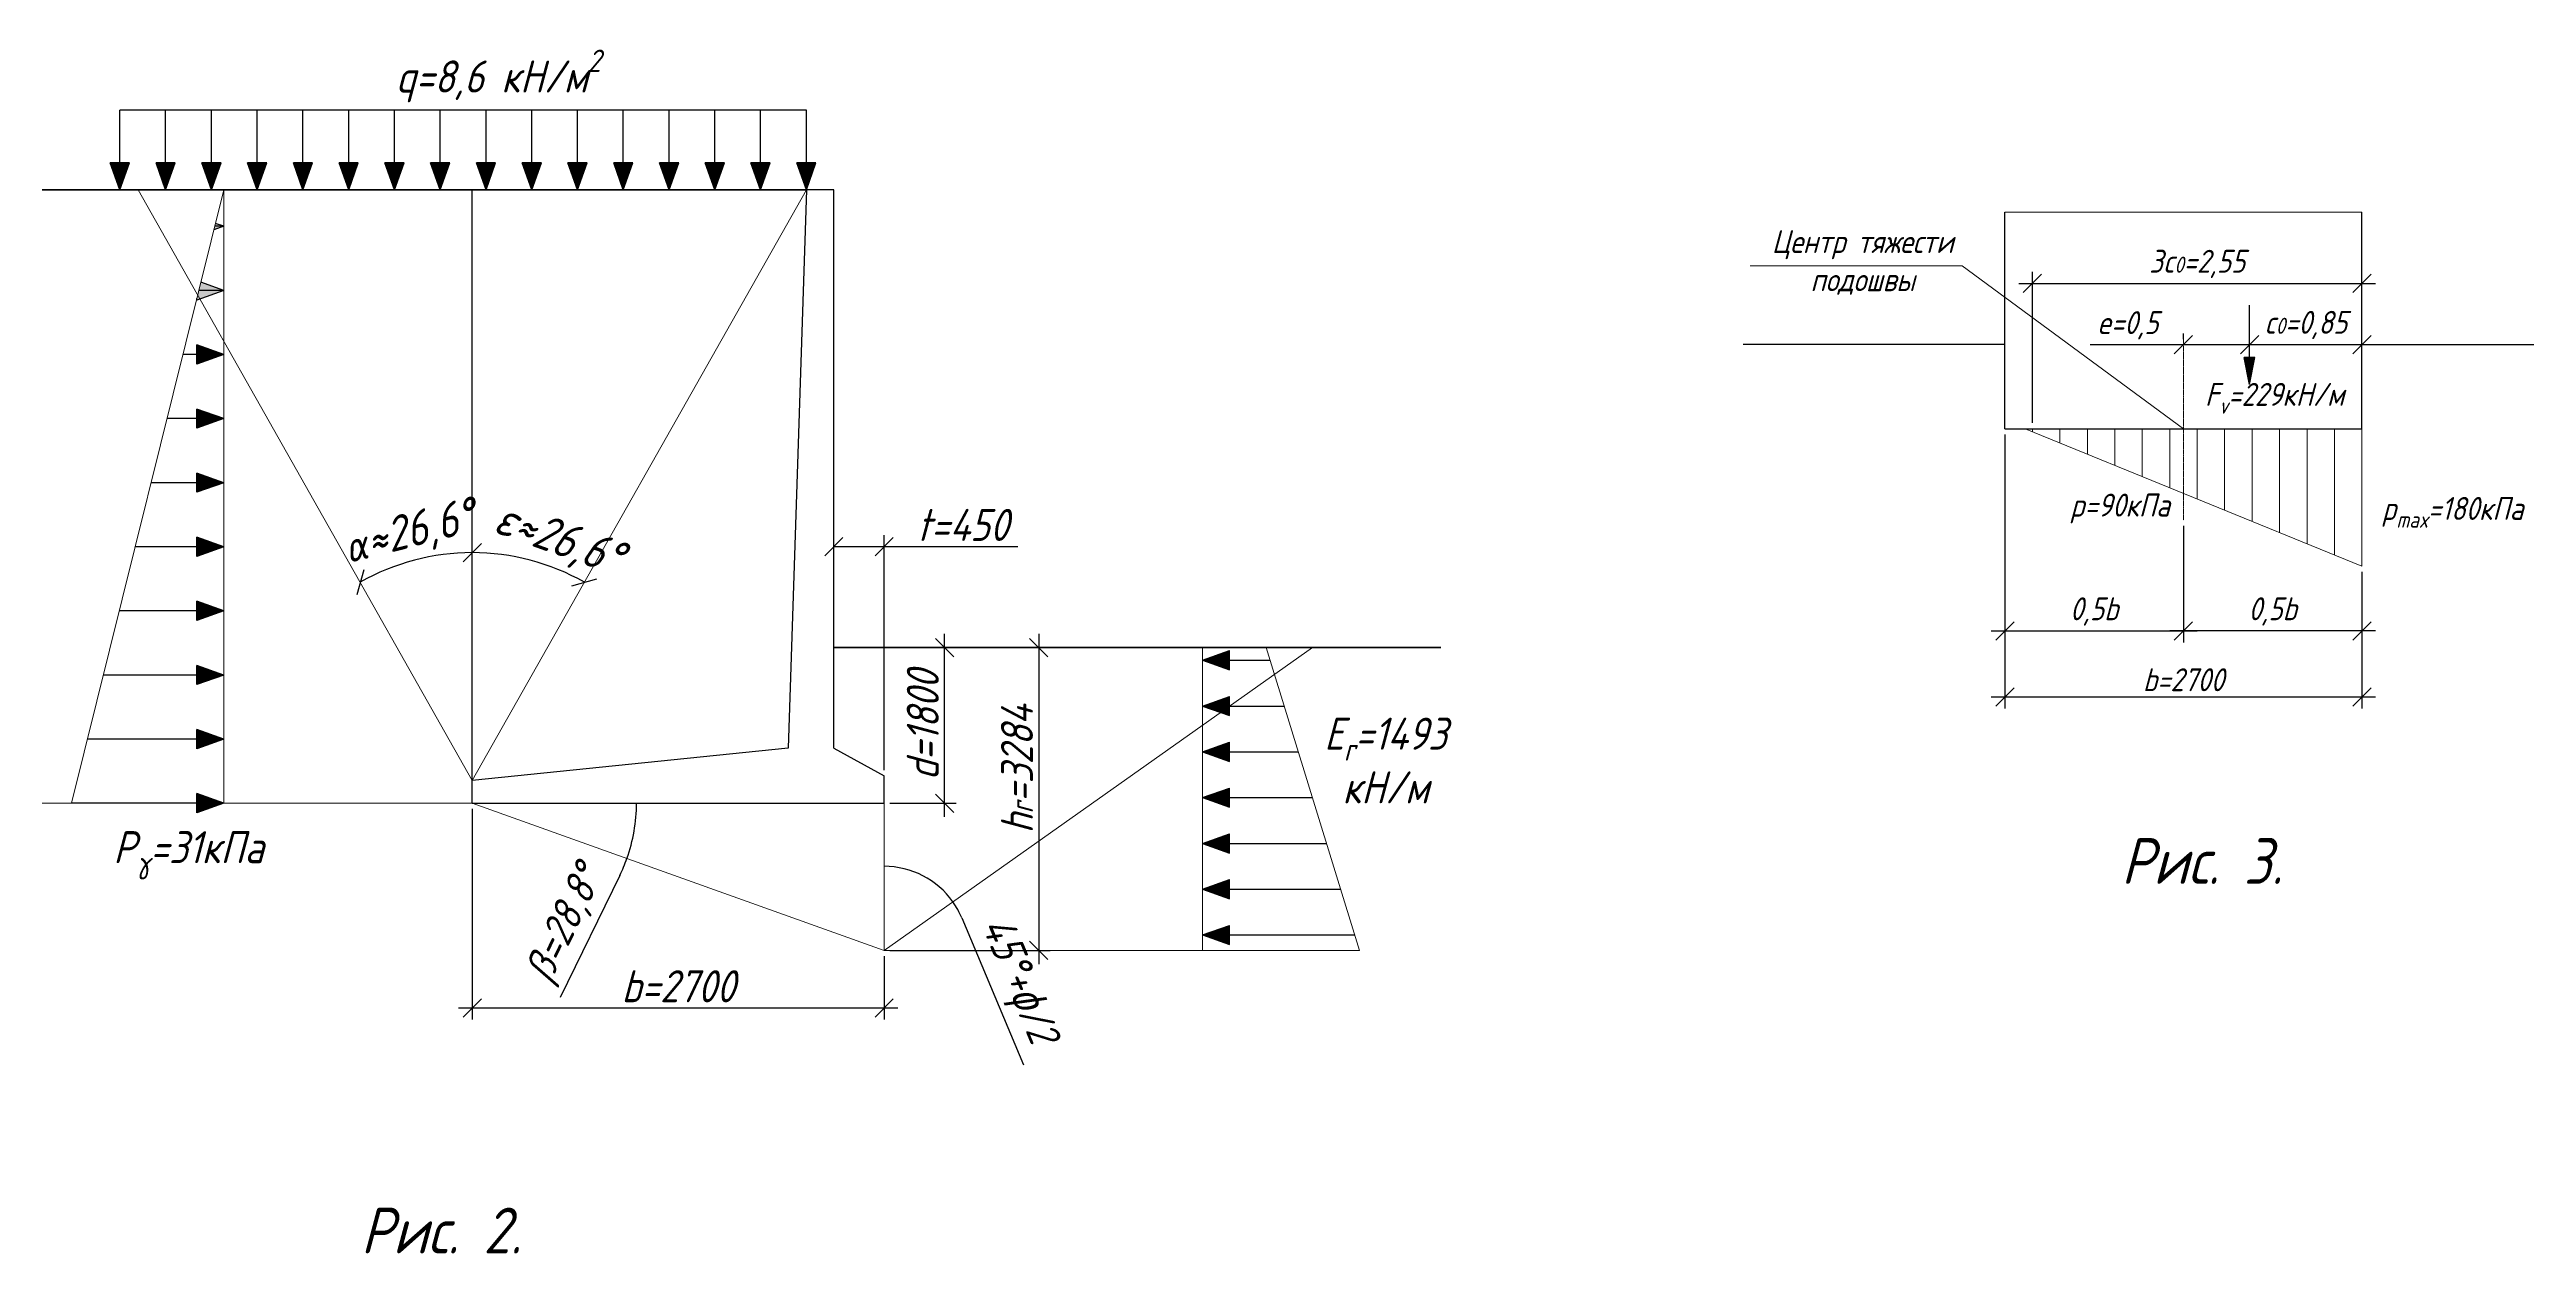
# Model space of a CAD drawing. Header units: millimetres. Extents: x -1004 to 900128, y -352756 to 107728.
# Drawn here: x 193495 to 220557, y -24678 to -11532 of the extents above; entities that cross this region are included whole.
import ezdxf

# ---------------------------------------------------------------- set-up
doc = ezdxf.new("R2010")
doc.units = ezdxf.units.MM
doc.linetypes.add('ACAD_ISO02W100', pattern=[15, 12, -3])
doc.linetypes.add('ACAD_ISO04W100', pattern=[30, 24, -3, 0, -3])
for name, color, linetype, lineweight in [('axles', 152, 'ACAD_ISO04W100', 20), ('basic', 95, 'Continuous', 30), ('hatch', 117, 'ACAD_ISO02W100', 25), ('size', 45, 'Continuous', 20), ('text', 13, 'Continuous', 20), ('thick', 42, 'Continuous', 35), ('thin', 153, 'Continuous', 18)]:
    doc.layers.add(name, color=color, linetype=linetype, lineweight=lineweight)
doc.styles.add('Structures', font='isocpeur.ttf', dxfattribs={"width": 0.85, "oblique": 15})
doc.styles.add('structures 5', font='isocpeur.ttf', dxfattribs={"width": 0.85, "oblique": 15, "height": 5})
doc.dimstyles.new('structures 3.5', dxfattribs={"dimtxt": 3.5, "dimasz": 2, "dimexe": 1.25, "dimexo": 0.625, "dimtad": 1, "dimtxsty": 'Structures', "dimblk": 'OBLIQUE', "dimcen": 2.5, "dimdle": 1.5, "dimadec": 0, "dimazin": 0, "dimtfac": 1, "dimtmove": 0, "dimatfit": 3, "dimfxl": 1, "dimarcsym": 0})

# ---------------------------------------------------------------- blocks, each defined once
blk = doc.blocks.new('_Oblique')
at = {"color": 0, "linetype": 'ByBlock', "lineweight": -2}
blk.add_line((-0.5, -0.5), (0.5, 0.5), dxfattribs=at)
blk = doc.blocks.new('*D154')
at = {"layer": 'Defpoints', "color": 0, "transparency": 16777216}
for p in [(198114, -13062), (201764, -13062), (198538, -17063), (198114, -19512), (198114, -19512)]:
    blk.add_point(p, dxfattribs=at)
at = {"layer": 'size', "color": 0, "lineweight": -2, "transparency": 16777216}
blk.add_arc((198114, -19512), 2486, 60.4948, 90, dxfattribs=at)
at = {"layer": 'size', "color": 0, "lineweight": -2, "transparency": 16777216, "xscale": 200, "yscale": 200, "zscale": 200}
for p, rotation in [((198114, -17027), 180.0000000000002), ((199338, -17349), 330.4948485991389)]:
    blk.add_blockref('_Oblique', p, dxfattribs=dict(at, rotation=rotation))
at = {"layer": 'size', "color": 0, "transparency": 16777216, "insert": (199048, -16899), "char_height": 350, "attachment_point": 5, "rotation": 340.3299, "style": 'Structures'}
blk.add_mtext('{\\H1.08333x;ε≈26,6%%D}', dxfattribs=at)
blk = doc.blocks.new('*D155')
at = {"layer": 'Defpoints', "color": 0, "transparency": 16777216}
for p in [(198114, -19762), (202614, -21369), (202614, -21998)]:
    blk.add_point(p, dxfattribs=at)
at = {"layer": 'size', "color": 0, "lineweight": -2, "transparency": 16777216}
for p, q in [((198114, -19825), (198114, -22123)), ((202614, -21432), (202614, -22123)), ((197964, -21998), (202764, -21998))]:
    blk.add_line(p, q, dxfattribs=at)
at = {"layer": 'size', "color": 0, "lineweight": -2, "transparency": 16777216, "xscale": 200, "yscale": 200, "zscale": 200, "rotation": 180}
blk.add_blockref('_Oblique', (198114, -21998), dxfattribs=at)
at = {"layer": 'size', "color": 0, "lineweight": -2, "transparency": 16777216, "xscale": 200, "yscale": 200, "zscale": 200}
blk.add_blockref('_Oblique', (202614, -21998), dxfattribs=at)
at = {"layer": 'size', "color": 0, "transparency": 16777216, "insert": (200364, -21761), "char_height": 350, "attachment_point": 5, "style": 'Structures'}
blk.add_mtext('b=2700', dxfattribs=at)
blk = doc.blocks.new('*D156')
at = {"layer": 'Defpoints', "color": 0, "transparency": 16777216}
for p in [(202064, -18062), (203274, -18062), (202614, -19762)]:
    blk.add_point(p, dxfattribs=at)
at = {"layer": 'size', "color": 0, "lineweight": -2, "transparency": 16777216}
for p, q in [((202126, -18062), (203399, -18062)), ((203274, -19912), (203274, -17912)), ((202676, -19762), (203399, -19762))]:
    blk.add_line(p, q, dxfattribs=at)
at = {"layer": 'size', "color": 0, "lineweight": -2, "transparency": 16777216, "xscale": 200, "yscale": 200, "zscale": 200}
for p, rotation in [((203274, -18062), 90), ((203274, -19762), 270)]:
    blk.add_blockref('_Oblique', p, dxfattribs=dict(at, rotation=rotation))
at = {"layer": 'size', "color": 0, "transparency": 16777216, "insert": (203036, -18912), "char_height": 350, "attachment_point": 5, "rotation": 90, "style": 'Structures'}
blk.add_mtext('d=1800', dxfattribs=at)
blk = doc.blocks.new('*D157')
at = {"layer": 'Defpoints', "color": 0, "transparency": 16777216}
for p in [(202064, -16960), (202064, -18062), (202614, -19462)]:
    blk.add_point(p, dxfattribs=at)
at = {"layer": 'size', "color": 0, "lineweight": -2, "transparency": 16777216}
for p, q in [((202064, -18000), (202064, -16835)), ((202064, -16960), (202764, -16960)), ((202614, -19400), (202614, -16835)), ((202614, -16960), (204074, -16960))]:
    blk.add_line(p, q, dxfattribs=at)
at = {"layer": 'size', "color": 0, "lineweight": -2, "transparency": 16777216, "xscale": 200, "yscale": 200, "zscale": 200, "rotation": 180}
blk.add_blockref('_Oblique', (202064, -16960), dxfattribs=at)
at = {"layer": 'size', "color": 0, "lineweight": -2, "transparency": 16777216, "xscale": 200, "yscale": 200, "zscale": 200}
blk.add_blockref('_Oblique', (202614, -16960), dxfattribs=at)
at = {"layer": 'size', "color": 0, "transparency": 16777216, "insert": (203474, -16723), "char_height": 350, "attachment_point": 5, "style": 'Structures'}
blk.add_mtext('t=450', dxfattribs=at)
blk = doc.blocks.new('*D158')
at = {"layer": 'Defpoints', "color": 0, "transparency": 16777216}
for p in [(204141, -18062), (202614, -21369), (204303, -21369)]:
    blk.add_point(p, dxfattribs=at)
at = {"layer": 'size', "color": 0, "lineweight": -2, "transparency": 16777216}
for p, q in [((204204, -18062), (204428, -18062)), ((204303, -17912), (204303, -21519)), ((202676, -21369), (204428, -21369))]:
    blk.add_line(p, q, dxfattribs=at)
at = {"layer": 'size', "color": 0, "lineweight": -2, "transparency": 16777216, "xscale": 200, "yscale": 200, "zscale": 200}
for p, rotation in [((204303, -18062), 90), ((204303, -21369), 270)]:
    blk.add_blockref('_Oblique', p, dxfattribs=dict(at, rotation=rotation))
at = {"layer": 'size', "color": 0, "transparency": 16777216, "insert": (204065, -19389), "char_height": 350, "attachment_point": 5, "rotation": 90, "style": 'Structures'}
blk.add_mtext('h{\\H0.7x;\\S^ r;}=3284', dxfattribs=at)
blk = doc.blocks.new('*D159')
at = {"layer": 'Defpoints', "color": 0, "transparency": 16777216}
for p in [(198114, -19762), (198114, -19762), (199896, -19967), (202614, -19762), (202614, -21370)]:
    blk.add_point(p, dxfattribs=at)
at = {"layer": 'size', "color": 0, "lineweight": -2, "transparency": 16777216}
blk.add_line((199726, -20550), (199075, -21882), dxfattribs=at)
for start, end in [(340.3359, 0), (333.9455, 340.3359)]:
    blk.add_arc((198114, -19762), 1794, start, end, dxfattribs=at)
at = {"layer": 'size', "color": 0, "transparency": 16777216, "insert": (199148, -21093), "char_height": 350, "attachment_point": 5, "rotation": 63.9455, "style": 'Structures'}
blk.add_mtext('{\\H0.95833x;β=28,8%%D}', dxfattribs=at)
blk = doc.blocks.new('_None')
blk = doc.blocks.new('*D160')
at = {"layer": 'Defpoints', "color": 0, "transparency": 16777216}
for p in [(207293, -18062), (202614, -19762), (202902, -20497), (202614, -21370), (202614, -21370)]:
    blk.add_point(p, dxfattribs=at)
at = {"layer": 'size', "color": 0, "lineweight": -2, "transparency": 16777216}
blk.add_line((203462, -21015), (204135, -22618), dxfattribs=at)
for start, end in [(35.2586, 90), (22.7695, 35.2586)]:
    blk.add_arc((202614, -21370), 919, start, end, dxfattribs=at)
at = {"layer": 'size', "color": 0, "transparency": 16777216, "insert": (204064, -21705), "char_height": 350, "attachment_point": 5, "rotation": 292.7695, "style": 'Structures'}
blk.add_mtext('45%%D+{\\H0.95833x;ϕ/2}', dxfattribs=at)
blk = doc.blocks.new('*D162')
at = {"layer": 'Defpoints', "color": 0, "transparency": 16777216}
for p in [(194464, -13062), (198114, -14452), (197277, -17172), (198114, -19512), (198114, -19512)]:
    blk.add_point(p, dxfattribs=at)
at = {"layer": 'size', "color": 0, "lineweight": -2, "transparency": 16777216}
blk.add_arc((198114, -19512), 2486, 90, 119.5052, dxfattribs=at)
at = {"layer": 'size', "color": 0, "lineweight": -2, "transparency": 16777216, "xscale": 200, "yscale": 200, "zscale": 200}
for p, rotation in [((198114, -17027), 359.9999999999999), ((196890, -17349), 209.5051514008613)]:
    blk.add_blockref('_Oblique', p, dxfattribs=dict(at, rotation=rotation))
at = {"layer": 'size', "color": 0, "transparency": 16777216, "insert": (197428, -16823), "char_height": 350, "width": 1326.72, "attachment_point": 5, "rotation": 14.3127, "style": 'Structures'}
blk.add_mtext('{\\H0.95833x;α\\H1.13044x;≈26,6%%D}', dxfattribs=at)
blk = doc.blocks.new('*D163')
at = {"layer": 'Defpoints', "color": 0, "transparency": 16777216}
for p in [(214859, -15672), (216809, -16672), (216809, -17881)]:
    blk.add_point(p, dxfattribs=at)
at = {"layer": 'size', "color": 0, "lineweight": -2, "transparency": 16777216}
for p, q in [((214859, -15734), (214859, -18006)), ((216809, -16734), (216809, -18006)), ((214709, -17881), (216959, -17881))]:
    blk.add_line(p, q, dxfattribs=at)
at = {"layer": 'size', "color": 0, "lineweight": -2, "transparency": 16777216, "xscale": 200, "yscale": 200, "zscale": 200, "rotation": 180}
blk.add_blockref('_Oblique', (214859, -17881), dxfattribs=at)
at = {"layer": 'size', "color": 0, "lineweight": -2, "transparency": 16777216, "xscale": 200, "yscale": 200, "zscale": 200}
blk.add_blockref('_Oblique', (216809, -17881), dxfattribs=at)
at = {"layer": 'size', "color": 0, "transparency": 16777216, "insert": (215834, -17668), "char_height": 250, "attachment_point": 5, "style": 'Structures'}
blk.add_mtext('0,5b', dxfattribs=at)
blk = doc.blocks.new('*D164')
at = {"layer": 'Defpoints', "color": 0, "transparency": 16777216}
for p in [(216809, -16672), (218759, -17172), (216809, -17881)]:
    blk.add_point(p, dxfattribs=at)
at = {"layer": 'size', "color": 0, "lineweight": -2, "transparency": 16777216}
for p, q in [((216809, -16734), (216809, -18006)), ((218759, -17234), (218759, -18006)), ((218909, -17881), (216659, -17881))]:
    blk.add_line(p, q, dxfattribs=at)
at = {"layer": 'size', "color": 0, "lineweight": -2, "transparency": 16777216, "xscale": 200, "yscale": 200, "zscale": 200, "rotation": 180}
blk.add_blockref('_Oblique', (216809, -17881), dxfattribs=at)
at = {"layer": 'size', "color": 0, "lineweight": -2, "transparency": 16777216, "xscale": 200, "yscale": 200, "zscale": 200}
blk.add_blockref('_Oblique', (218759, -17881), dxfattribs=at)
at = {"layer": 'size', "color": 0, "transparency": 16777216, "insert": (217784, -17668), "char_height": 250, "attachment_point": 5, "style": 'Structures'}
blk.add_mtext('0,5b', dxfattribs=at)
blk = doc.blocks.new('*D165')
at = {"layer": 'Defpoints', "color": 0, "transparency": 16777216}
for p in [(214859, -15672), (218759, -17172), (218759, -18601)]:
    blk.add_point(p, dxfattribs=at)
at = {"layer": 'size', "color": 0, "lineweight": -2, "transparency": 16777216}
for p, q in [((214859, -15734), (214859, -18726)), ((218759, -17234), (218759, -18726)), ((214709, -18601), (218909, -18601))]:
    blk.add_line(p, q, dxfattribs=at)
at = {"layer": 'size', "color": 0, "lineweight": -2, "transparency": 16777216, "xscale": 200, "yscale": 200, "zscale": 200, "rotation": 180}
blk.add_blockref('_Oblique', (214859, -18601), dxfattribs=at)
at = {"layer": 'size', "color": 0, "lineweight": -2, "transparency": 16777216, "xscale": 200, "yscale": 200, "zscale": 200}
blk.add_blockref('_Oblique', (218759, -18601), dxfattribs=at)
at = {"layer": 'size', "color": 0, "transparency": 16777216, "insert": (216809, -18414), "char_height": 250, "attachment_point": 5, "style": 'Structures'}
blk.add_mtext('b=2700', dxfattribs=at)
blk = doc.blocks.new('*D166')
at = {"layer": 'Defpoints', "color": 0, "transparency": 16777216}
for p in [(216809, -14756), (216809, -14756), (217531, -14756)]:
    blk.add_point(p, dxfattribs=at)
at = {"layer": 'size', "color": 0, "lineweight": -2, "transparency": 16777216}
for p, q in [((216809, -14756), (215790, -14756)), ((216809, -14693), (216809, -14631)), ((217681, -14756), (216809, -14756)), ((217531, -14693), (217531, -14631))]:
    blk.add_line(p, q, dxfattribs=at)
at = {"layer": 'size', "color": 0, "lineweight": -2, "transparency": 16777216, "xscale": 200, "yscale": 200, "zscale": 200, "rotation": 180}
blk.add_blockref('_Oblique', (216809, -14756), dxfattribs=at)
at = {"layer": 'size', "color": 0, "lineweight": -2, "transparency": 16777216, "xscale": 200, "yscale": 200, "zscale": 200}
blk.add_blockref('_Oblique', (217531, -14756), dxfattribs=at)
at = {"layer": 'size', "color": 0, "transparency": 16777216, "insert": (216200, -14543), "char_height": 250, "attachment_point": 5, "style": 'Structures'}
blk.add_mtext('e=0,5', dxfattribs=at)
blk = doc.blocks.new('*D167')
at = {"layer": 'Defpoints', "color": 0, "transparency": 16777216}
for p in [(217531, -14756), (218759, -14753), (218759, -14753)]:
    blk.add_point(p, dxfattribs=at)
at = {"layer": 'size', "color": 0, "lineweight": -2, "transparency": 16777216}
for p, q in [((217381, -14753), (218909, -14753)), ((217531, -14693), (217531, -14628)), ((218759, -14690), (218759, -14628))]:
    blk.add_line(p, q, dxfattribs=at)
at = {"layer": 'size', "color": 0, "lineweight": -2, "transparency": 16777216, "xscale": 200, "yscale": 200, "zscale": 200, "rotation": 180}
blk.add_blockref('_Oblique', (217531, -14753), dxfattribs=at)
at = {"layer": 'size', "color": 0, "lineweight": -2, "transparency": 16777216, "xscale": 200, "yscale": 200, "zscale": 200}
blk.add_blockref('_Oblique', (218759, -14753), dxfattribs=at)
at = {"layer": 'size', "color": 0, "transparency": 16777216, "insert": (218145, -14540), "char_height": 350, "attachment_point": 5, "style": 'Structures'}
blk.add_mtext('{\\H0.71429x;c\\H0.7x;\\S^ 0;\\H1.42857x;=0,85}', dxfattribs=at)
blk = doc.blocks.new('*D168')
at = {"layer": 'Defpoints', "color": 0, "transparency": 16777216}
for p in [(218759, -14085), (218759, -14753), (215159, -15672)]:
    blk.add_point(p, dxfattribs=at)
at = {"layer": 'size', "color": 0, "lineweight": -2, "transparency": 16777216}
for p, q in [((215159, -15609), (215159, -13960)), ((218759, -14690), (218759, -13960)), ((215009, -14085), (218909, -14085))]:
    blk.add_line(p, q, dxfattribs=at)
at = {"layer": 'size', "color": 0, "lineweight": -2, "transparency": 16777216, "xscale": 200, "yscale": 200, "zscale": 200, "rotation": 180}
blk.add_blockref('_Oblique', (215159, -14085), dxfattribs=at)
at = {"layer": 'size', "color": 0, "lineweight": -2, "transparency": 16777216, "xscale": 200, "yscale": 200, "zscale": 200}
blk.add_blockref('_Oblique', (218759, -14085), dxfattribs=at)
at = {"layer": 'size', "color": 0, "transparency": 16777216, "insert": (216959, -13873), "char_height": 350, "attachment_point": 5, "style": 'Structures'}
blk.add_mtext('{\\H0.71429x;3c\\H0.7x;\\S^ 0;\\H1.42857x;=2,55}', dxfattribs=at)

msp = doc.modelspace()

# ---------------------------------------------------------------- hatches: boundary and pattern name
at = {"layer": 'basic'}
h = msp.add_hatch(color=256, dxfattribs=at)
h.dxf.hatch_style = 1
h.paths.add_polyline_path([(194159.01, -12767.621), (194263.935, -13062.277), (194263.935, -12767.621)])
h.paths.add_polyline_path([(194263.935, -12767.621), (194263.935, -13062.277), (194368.86, -12767.621)])
h = msp.add_hatch(color=256, dxfattribs=at)
h.dxf.hatch_style = 1
h.paths.add_polyline_path([(194659.01, -12767.621), (194763.935, -13062.277), (194763.935, -12767.621)])
h.paths.add_polyline_path([(194763.935, -12767.621), (194763.935, -13062.277), (194868.86, -12767.621)])
h = msp.add_hatch(color=256, dxfattribs=at)
h.dxf.hatch_style = 1
h.paths.add_polyline_path([(195159.01, -12767.621), (195263.935, -13062.277), (195263.935, -12767.621)])
h.paths.add_polyline_path([(195263.935, -12767.621), (195263.935, -13062.277), (195368.86, -12767.621)])
h = msp.add_hatch(color=256, dxfattribs=at)
h.dxf.hatch_style = 1
h.paths.add_polyline_path([(195659.01, -12767.621), (195763.935, -13062.277), (195763.935, -12767.621)])
h.paths.add_polyline_path([(195763.935, -12767.621), (195763.935, -13062.277), (195868.86, -12767.621)])
h = msp.add_hatch(color=256, dxfattribs=at)
h.dxf.hatch_style = 1
h.paths.add_polyline_path([(196159.01, -12767.621), (196263.935, -13062.277), (196263.935, -12767.621)])
h.paths.add_polyline_path([(196263.935, -12767.621), (196263.935, -13062.277), (196368.86, -12767.621)])
h = msp.add_hatch(color=256, dxfattribs=at)
h.dxf.hatch_style = 1
h.paths.add_polyline_path([(196659.01, -12767.621), (196763.935, -13062.277), (196763.935, -12767.621)])
h.paths.add_polyline_path([(196763.935, -12767.621), (196763.935, -13062.277), (196868.86, -12767.621)])
h = msp.add_hatch(color=256, dxfattribs=at)
h.dxf.hatch_style = 1
h.paths.add_polyline_path([(197159.01, -12767.621), (197263.935, -13062.277), (197263.935, -12767.621)])
h.paths.add_polyline_path([(197263.935, -12767.621), (197263.935, -13062.277), (197368.86, -12767.621)])
h = msp.add_hatch(color=256, dxfattribs=at)
h.dxf.hatch_style = 1
h.paths.add_polyline_path([(197659.01, -12767.621), (197763.935, -13062.277), (197763.935, -12767.621)])
h.paths.add_polyline_path([(197763.935, -12767.621), (197763.935, -13062.277), (197868.86, -12767.621)])
h = msp.add_hatch(color=256, dxfattribs=at)
h.dxf.hatch_style = 1
h.paths.add_polyline_path([(198159.01, -12767.621), (198263.935, -13062.277), (198263.935, -12767.621)])
h.paths.add_polyline_path([(198263.935, -12767.621), (198263.935, -13062.277), (198368.86, -12767.621)])
h = msp.add_hatch(color=256, dxfattribs=at)
h.dxf.hatch_style = 1
h.paths.add_polyline_path([(198659.01, -12767.621), (198763.935, -13062.277), (198763.935, -12767.621)])
h.paths.add_polyline_path([(198763.935, -12767.621), (198763.935, -13062.277), (198868.86, -12767.621)])
h = msp.add_hatch(color=256, dxfattribs=at)
h.dxf.hatch_style = 1
h.paths.add_polyline_path([(199159.01, -12767.621), (199263.935, -13062.277), (199263.935, -12767.621)])
h.paths.add_polyline_path([(199263.935, -12767.621), (199263.935, -13062.277), (199368.86, -12767.621)])
h = msp.add_hatch(color=256, dxfattribs=at)
h.dxf.hatch_style = 1
h.paths.add_polyline_path([(199659.01, -12767.621), (199763.935, -13062.277), (199763.935, -12767.621)])
h.paths.add_polyline_path([(199763.935, -12767.621), (199763.935, -13062.277), (199868.86, -12767.621)])
h = msp.add_hatch(color=256, dxfattribs=at)
h.dxf.hatch_style = 1
h.paths.add_polyline_path([(200159.01, -12767.621), (200263.935, -13062.277), (200263.935, -12767.621)])
h.paths.add_polyline_path([(200263.935, -12767.621), (200263.935, -13062.277), (200368.86, -12767.621)])
h = msp.add_hatch(color=256, dxfattribs=at)
h.dxf.hatch_style = 1
h.paths.add_polyline_path([(200659.01, -12767.621), (200763.935, -13062.277), (200763.935, -12767.621)])
h.paths.add_polyline_path([(200763.935, -12767.621), (200763.935, -13062.277), (200868.86, -12767.621)])
h = msp.add_hatch(color=256, dxfattribs=at)
h.dxf.hatch_style = 1
h.paths.add_polyline_path([(201159.01, -12767.621), (201263.935, -13062.277), (201263.935, -12767.621)])
h.paths.add_polyline_path([(201263.935, -12767.621), (201263.935, -13062.277), (201368.86, -12767.621)])
h = msp.add_hatch(color=256, dxfattribs=at)
h.dxf.hatch_style = 1
h.paths.add_polyline_path([(201659.01, -12767.621), (201763.935, -13062.277), (201763.935, -12767.621)])
h.paths.add_polyline_path([(201763.935, -12767.621), (201763.935, -13062.277), (201868.86, -12767.621)])
h = msp.add_hatch(color=256, dxfattribs=at)
h.dxf.hatch_style = 1
h.paths.add_polyline_path([(195307.607, -13429.791), (195299.543, -13462.277), (195398.836, -13462.277)])
h.paths.add_polyline_path([(195398.836, -13462.277), (195299.543, -13462.277), (195289.915, -13501.063)])
h.paths.add_polyline_path([(195398.836, -14162.277), (195125.781, -14162.277), (195113.778, -14210.63), (195138.813, -14254.87)])
h.paths.add_polyline_path([(195147.957, -14072.941), (195125.781, -14162.277), (195398.836, -14162.277)])
h.paths.add_polyline_path([(195113.778, -14210.63), (195104.18, -14249.298), (195104.18, -14267.202), (195138.813, -14254.87)])
h = msp.add_hatch(color=256, dxfattribs=at)
h.dxf.hatch_style = 1
h.paths.add_polyline_path([(195104.18, -14757.352), (195398.836, -14862.277), (195104.18, -14862.277)])
h.paths.add_polyline_path([(195104.18, -14862.277), (195398.836, -14862.277), (195104.18, -14967.202)])
h = msp.add_hatch(color=256, dxfattribs=at)
h.dxf.hatch_style = 1
h.paths.add_polyline_path([(217589.823, -14894.565), (217531.092, -14894.565), (217531.092, -15189.221)])
h.paths.add_polyline_path([(217531.092, -14894.565), (217472.36, -14894.565), (217531.092, -15189.221)])
h = msp.add_hatch(color=256, dxfattribs=at)
h.dxf.hatch_style = 1
h.paths.add_polyline_path([(195104.18, -15457.352), (195398.836, -15562.277), (195104.18, -15562.277)])
h.paths.add_polyline_path([(195104.18, -15562.277), (195398.836, -15562.277), (195104.18, -15667.202)])
h = msp.add_hatch(color=256, dxfattribs=at)
h.dxf.hatch_style = 1
h.paths.add_polyline_path([(195104.18, -16157.352), (195398.836, -16262.277), (195104.18, -16262.277)])
h.paths.add_polyline_path([(195104.18, -16262.277), (195398.836, -16262.277), (195104.18, -16367.202)])
h = msp.add_hatch(color=256, dxfattribs=at)
h.dxf.hatch_style = 1
h.paths.add_polyline_path([(195104.18, -16857.352), (195398.836, -16962.277), (195104.18, -16962.277)])
h.paths.add_polyline_path([(195104.18, -16962.277), (195398.836, -16962.277), (195104.18, -17067.202)])
h = msp.add_hatch(color=256, dxfattribs=at)
h.dxf.hatch_style = 1
h.paths.add_polyline_path([(195104.18, -17557.352), (195398.836, -17662.277), (195104.18, -17662.277)])
h.paths.add_polyline_path([(195104.18, -17662.277), (195398.836, -17662.277), (195104.18, -17767.202)])
h = msp.add_hatch(color=256, dxfattribs=at)
h.dxf.hatch_style = 1
h.paths.add_polyline_path([(206387.164, -18096.079), (206092.507, -18201.005), (206387.164, -18201.005)])
h.paths.add_polyline_path([(206387.164, -18201.005), (206092.507, -18201.005), (206387.164, -18305.93)])
h = msp.add_hatch(color=256, dxfattribs=at)
h.dxf.hatch_style = 1
h.paths.add_polyline_path([(195104.18, -18257.352), (195398.836, -18362.277), (195104.18, -18362.277)])
h.paths.add_polyline_path([(195104.18, -18362.277), (195398.836, -18362.277), (195104.18, -18467.202)])
h = msp.add_hatch(color=256, dxfattribs=at)
h.dxf.hatch_style = 1
h.paths.add_polyline_path([(206387.164, -18596.079), (206092.507, -18701.005), (206387.164, -18701.005)])
h.paths.add_polyline_path([(206387.164, -18701.005), (206092.507, -18701.005), (206387.164, -18805.93)])
h = msp.add_hatch(color=256, dxfattribs=at)
h.dxf.hatch_style = 1
h.paths.add_polyline_path([(195104.18, -18957.352), (195398.836, -19062.277), (195104.18, -19062.277)])
h.paths.add_polyline_path([(195104.18, -19062.277), (195398.836, -19062.277), (195104.18, -19167.202)])
h = msp.add_hatch(color=256, dxfattribs=at)
h.dxf.hatch_style = 1
h.paths.add_polyline_path([(206387.164, -19096.079), (206092.507, -19201.005), (206387.164, -19201.005)])
h.paths.add_polyline_path([(206387.164, -19201.005), (206092.507, -19201.005), (206387.164, -19305.93)])
h = msp.add_hatch(color=256, dxfattribs=at)
h.dxf.hatch_style = 1
h.paths.add_polyline_path([(195104.18, -19657.352), (195398.836, -19762.277), (195104.18, -19762.277)])
h.paths.add_polyline_path([(195104.18, -19762.277), (195398.836, -19762.277), (195104.18, -19867.202)])
h = msp.add_hatch(color=256, dxfattribs=at)
h.dxf.hatch_style = 1
h.paths.add_polyline_path([(206387.164, -19596.079), (206092.507, -19701.005), (206387.164, -19701.005)])
h.paths.add_polyline_path([(206387.164, -19701.005), (206092.507, -19701.005), (206387.164, -19805.93)])
h = msp.add_hatch(color=256, dxfattribs=at)
h.dxf.hatch_style = 1
h.paths.add_polyline_path([(206387.164, -20096.079), (206092.507, -20201.005), (206387.164, -20201.005)])
h.paths.add_polyline_path([(206387.164, -20201.005), (206092.507, -20201.005), (206387.164, -20305.93)])
h = msp.add_hatch(color=256, dxfattribs=at)
h.dxf.hatch_style = 1
h.paths.add_polyline_path([(206387.164, -20596.079), (206092.507, -20701.005), (206387.164, -20701.005)])
h.paths.add_polyline_path([(206387.164, -20701.005), (206092.507, -20701.005), (206387.164, -20805.93)])
h = msp.add_hatch(color=256, dxfattribs=at)
h.dxf.hatch_style = 1
h.paths.add_polyline_path([(206387.164, -21096.079), (206092.507, -21201.005), (206387.164, -21201.005)])
h.paths.add_polyline_path([(206387.164, -21201.005), (206092.507, -21201.005), (206387.164, -21305.93)])

# ---------------------------------------------------------------- linework, layer by layer
at = {"layer": 'axles', "ltscale": 0.1}
msp.add_line((216809.092, -16671.986), (216809.092, -14643.869), dxfattribs=at)
at = {"layer": 'axles', "ltscale": 0.2}
msp.add_line((198113.935, -19762.277), (190525.61, -19762.277), dxfattribs=at)
at = {"layer": 'basic'}
for p, q in [((194263.935, -13062.277), (194263.935, -12195.744)), ((201763.935, -12195.744), (194263.935, -12195.744)), ((194763.935, -13062.277), (194763.935, -12195.744)), ((195263.935, -13062.277), (195263.935, -12195.744)), ((195763.935, -13062.277), (195763.935, -12195.744)), ((196263.935, -13062.277), (196263.935, -12195.744)), ((196763.935, -13062.277), (196763.935, -12195.744)), ((197263.935, -13062.277), (197263.935, -12195.744)), ((197763.935, -13062.277), (197763.935, -12195.744)), ((198263.935, -13062.277), (198263.935, -12195.744)), ((198763.935, -13062.277), (198763.935, -12195.744)), ((199263.935, -13062.277), (199263.935, -12195.744)), ((199763.935, -13062.277), (199763.935, -12195.744)), ((200263.935, -13062.277), (200263.935, -12195.744)), ((200763.935, -13062.277), (200763.935, -12195.744)), ((201263.935, -13062.277), (201263.935, -12195.744)), ((201763.935, -13062.277), (201763.935, -12195.744)), ((194263.935, -13062.277), (194159.01, -12767.621)), ((194368.86, -12767.621), (194159.01, -12767.621)), ((194263.935, -13062.277), (194368.86, -12767.621)), ((194763.935, -13062.277), (194659.01, -12767.621)), ((194868.86, -12767.621), (194659.01, -12767.621)), ((194763.935, -13062.277), (194868.86, -12767.621)), ((195263.935, -13062.277), (195159.01, -12767.621)), ((195368.86, -12767.621), (195159.01, -12767.621)), ((195263.935, -13062.277), (195368.86, -12767.621)), ((195763.935, -13062.277), (195659.01, -12767.621)), ((195868.86, -12767.621), (195659.01, -12767.621)), ((195763.935, -13062.277), (195868.86, -12767.621)), ((196263.935, -13062.277), (196159.01, -12767.621)), ((196368.86, -12767.621), (196159.01, -12767.621)), ((196263.935, -13062.277), (196368.86, -12767.621)), ((196763.935, -13062.277), (196659.01, -12767.621)), ((196868.86, -12767.621), (196659.01, -12767.621)), ((196763.935, -13062.277), (196868.86, -12767.621)), ((197263.935, -13062.277), (197159.01, -12767.621)), ((197368.86, -12767.621), (197159.01, -12767.621)), ((197263.935, -13062.277), (197368.86, -12767.621)), ((197763.935, -13062.277), (197659.01, -12767.621)), ((197868.86, -12767.621), (197659.01, -12767.621)), ((197763.935, -13062.277), (197868.86, -12767.621)), ((198263.935, -13062.277), (198159.01, -12767.621)), ((198368.86, -12767.621), (198159.01, -12767.621)), ((198263.935, -13062.277), (198368.86, -12767.621)), ((198763.935, -13062.277), (198659.01, -12767.621)), ((198868.86, -12767.621), (198659.01, -12767.621)), ((198763.935, -13062.277), (198868.86, -12767.621)), ((199263.935, -13062.277), (199159.01, -12767.621)), ((199368.86, -12767.621), (199159.01, -12767.621)), ((199263.935, -13062.277), (199368.86, -12767.621)), ((199763.935, -13062.277), (199659.01, -12767.621)), ((199868.86, -12767.621), (199659.01, -12767.621)), ((199763.935, -13062.277), (199868.86, -12767.621)), ((200263.935, -13062.277), (200159.01, -12767.621)), ((200368.86, -12767.621), (200159.01, -12767.621)), ((200263.935, -13062.277), (200368.86, -12767.621)), ((200763.935, -13062.277), (200659.01, -12767.621)), ((200868.86, -12767.621), (200659.01, -12767.621)), ((200763.935, -13062.277), (200868.86, -12767.621)), ((201263.935, -13062.277), (201159.01, -12767.621)), ((201368.86, -12767.621), (201159.01, -12767.621)), ((201263.935, -13062.277), (201368.86, -12767.621)), ((201763.935, -13062.277), (201659.01, -12767.621)), ((201868.86, -12767.621), (201659.01, -12767.621)), ((201763.935, -13062.277), (201868.86, -12767.621)), ((201763.935, -13062.277), (201563.935, -19162.277)), ((202063.935, -13062.277), (201763.935, -13062.277)), ((202063.935, -19162.277), (202063.935, -13062.277)), ((195398.836, -13462.277), (195289.915, -13501.063)), ((195398.836, -13462.277), (195299.543, -13462.277)), ((195398.836, -13462.277), (195307.607, -13429.791)), ((214859.092, -15671.986), (214859.092, -13309.407)), ((218759.092, -15671.986), (218759.092, -13309.407)), ((195398.836, -14162.277), (195104.18, -14267.202)), ((195104.18, -14267.202), (195104.18, -14249.298)), ((195398.836, -14162.277), (195125.781, -14162.277)), ((195398.836, -14162.277), (195147.957, -14072.941)), ((217531.092, -15189.221), (217531.092, -14322.688)), ((195398.836, -14862.277), (194952.018, -14862.277)), ((195398.836, -14862.277), (195104.18, -14757.352)), ((195104.18, -14967.202), (195104.18, -14757.352)), ((195398.836, -14862.277), (195104.18, -14967.202)), ((214859.092, -14752.764), (211997.809, -14752.764)), ((218759.092, -14752.764), (221620.375, -14752.764)), ((217589.823, -14894.565), (217472.36, -14894.565)), ((217531.092, -15189.221), (217472.36, -14894.565)), ((217531.092, -15189.221), (217589.823, -14894.565)), ((195398.836, -15562.277), (194778.256, -15562.277)), ((195398.836, -15562.277), (195104.18, -15457.352)), ((195104.18, -15667.202), (195104.18, -15457.352)), ((195398.836, -15562.277), (195104.18, -15667.202)), ((214859.092, -15671.986), (218759.092, -15671.986)), ((195398.836, -16262.277), (195104.18, -16157.352)), ((195104.18, -16367.202), (195104.18, -16157.352)), ((195398.836, -16262.277), (194604.494, -16262.277)), ((195398.836, -16262.277), (195104.18, -16367.202)), ((195398.836, -16962.277), (194430.731, -16962.277)), ((195398.836, -16962.277), (195104.18, -16857.352)), ((195104.18, -17067.202), (195104.18, -16857.352)), ((195398.836, -16962.277), (195104.18, -17067.202)), ((195398.836, -17662.277), (195104.18, -17557.352)), ((195104.18, -17767.202), (195104.18, -17557.352)), ((195398.836, -17662.277), (194256.969, -17662.277)), ((195398.836, -17662.277), (195104.18, -17767.202)), ((206092.507, -18201.005), (206387.164, -18096.079)), ((206387.164, -18305.93), (206387.164, -18096.079)), ((195398.836, -18362.277), (194083.207, -18362.277)), ((195398.836, -18362.277), (195104.18, -18257.352)), ((195104.18, -18467.202), (195104.18, -18257.352)), ((195398.836, -18362.277), (195104.18, -18467.202)), ((206092.507, -18201.005), (206828.728, -18201.005)), ((206092.507, -18201.005), (206387.164, -18305.93)), ((206092.507, -18701.005), (206387.164, -18596.079)), ((206387.164, -18805.93), (206387.164, -18596.079)), ((206092.507, -18701.005), (206983.217, -18701.005)), ((206092.507, -18701.005), (206387.164, -18805.93)), ((195398.836, -19062.277), (193909.444, -19062.277)), ((195398.836, -19062.277), (195104.18, -18957.352)), ((195104.18, -19167.202), (195104.18, -18957.352)), ((195398.836, -19062.277), (195104.18, -19167.202)), ((201563.935, -19162.277), (198113.935, -19512.277)), ((202063.935, -19162.277), (202613.935, -19462.277)), ((206092.507, -19201.005), (206387.164, -19096.079)), ((206092.507, -19201.005), (207137.706, -19201.005)), ((206092.507, -19201.005), (206387.164, -19305.93)), ((206387.164, -19305.93), (206387.164, -19096.079)), ((202613.935, -19762.277), (202613.935, -19462.277)), ((195398.836, -19762.277), (195104.18, -19657.352)), ((195104.18, -19867.202), (195104.18, -19657.352)), ((198113.935, -19762.277), (198113.935, -19512.277)), ((206092.507, -19701.005), (206387.164, -19596.079)), ((206092.507, -19701.005), (207292.195, -19701.005)), ((206092.507, -19701.005), (206387.164, -19805.93)), ((206387.164, -19805.93), (206387.164, -19596.079)), ((195398.836, -19762.277), (193735.682, -19762.277)), ((195398.836, -19762.277), (195104.18, -19867.202)), ((198113.935, -19762.277), (202613.935, -19762.277)), ((206092.507, -20201.005), (206387.164, -20096.079)), ((206092.507, -20201.005), (207446.684, -20201.005)), ((206092.507, -20201.005), (206387.164, -20305.93)), ((206387.164, -20305.93), (206387.164, -20096.079)), ((206092.507, -20701.005), (206387.164, -20596.079)), ((206092.507, -20701.005), (207601.172, -20701.005)), ((206092.507, -20701.005), (206387.164, -20805.93)), ((206387.164, -20805.93), (206387.164, -20596.079)), ((206092.507, -21201.005), (206387.164, -21096.079)), ((206387.164, -21305.93), (206387.164, -21096.079)), ((206092.507, -21201.005), (207755.661, -21201.005)), ((206092.507, -21201.005), (206387.164, -21305.93))]:
    msp.add_line(p, q, dxfattribs=at)
for points in [[(214859.092, -14752.764), (211997.809, -14752.764)], [(218759.092, -14752.764), (221620.375, -14752.764)]]:
    msp.add_lwpolyline(points, dxfattribs=at)
at = {"layer": 'hatch', "ltscale": 0.4}
msp.add_line((198113.935, -19512.277), (198113.935, -13062.277), dxfattribs=at)
at = {"layer": 'thick'}
for p, q in [((201763.935, -13062.277), (190877.841, -13062.277)), ((202063.935, -18062.277), (208695.302, -18062.277))]:
    msp.add_line(p, q, dxfattribs=at)
at = {"layer": 'thin'}
for p, q in [((193735.682, -19762.277), (195398.836, -13062.277)), ((195398.836, -19762.277), (195398.836, -13062.277)), ((212073.642, -13892.73), (214390.275, -13892.73)), ((214390.275, -13892.73), (216809.092, -15671.986)), ((218759.092, -17171.986), (215079.092, -15671.986)), ((215159.092, -15671.986), (215159.092, -15704.595)), ((215459.092, -15671.986), (215459.092, -15826.877)), ((215759.092, -15671.986), (215759.092, -15949.16)), ((216059.092, -15671.986), (216059.092, -16071.443)), ((216359.092, -15671.986), (216359.092, -16193.725)), ((216659.092, -15671.986), (216659.092, -16316.008)), ((216959.092, -15671.986), (216959.092, -16438.29)), ((217259.092, -15671.986), (217259.092, -16560.573)), ((217559.092, -15671.986), (217559.092, -16682.856)), ((217859.092, -15671.986), (217859.092, -16805.138)), ((218159.092, -15671.986), (218159.092, -16927.421)), ((218459.092, -15671.986), (218459.092, -17049.703)), ((218759.092, -15671.986), (218759.092, -17171.986)), ((202613.935, -21370.331), (207293.232, -18062.277)), ((206092.507, -18062.277), (206092.507, -21369.277)), ((207807.654, -21369.277), (206785.864, -18062.277)), ((198113.935, -19762.277), (202613.935, -21370.331)), ((202613.935, -19762.277), (202613.935, -21370.331)), ((202613.935, -21369.277), (206092.507, -21369.277)), ((206092.507, -21369.277), (207807.654, -21369.277))]:
    msp.add_line(p, q, dxfattribs=at)
at = {"layer": 'thin', "ltscale": 0.4}
for q in [(194463.935, -13062.277), (201763.935, -13062.277)]:
    msp.add_line((198113.935, -19512.277), q, dxfattribs=at)
at = {"layer": 'thin'}
for points in [[(201763.935, -13062.277), (190877.841, -13062.277)], [(214859.092, -13309.407), (218759.092, -13309.407)], [(202063.935, -18062.277), (208695.302, -18062.277)]]:
    msp.add_lwpolyline(points, dxfattribs=at)

# ---------------------------------------------------------------- texts
at = {"layer": 'text', "attachment_point": 5, "style": 'structures 5'}
for s, insert, char_height, width in [('\\A1;q=8,6 кН/м{\\H0.7x;\\S2^ ;}', (198396.335, -11820.03), 350, 3223.04031), ('\\A1;Центр тяжести подошвы', (213304.429, -13857.051), 250, 2558.84936), ('\\A1;F{\\H0.7x;\\S^ v;}=229кН/м', (217804.768, -15340.236), 250, 1992.91099), ('\\A1;p=90кПа', (216115.715, -16544.254), 250, 1273.24932), ('\\A1;p{\\H0.7x;\\S^ max;}=180кПа', (219749.791, -16585.638), 250, 1724.15503), ('\\A1;E{\\H0.7x;\\S^ r;\\H1.42857x;=1493 кН/м}', (208093.165, -19295.534), 350, 301.91968), ('\\A1;P{\\H0.67083x;\\S^ γ;}=31кПа', (195013.959, -20295.589), 350, 2245.88885), ('Рис. 3.', (217010.668, -20393.114), 500, 2515.89751), ('Рис. 2.', (197773.233, -24428.381), 500, 2515.89751)]:
    msp.add_mtext(s, dxfattribs=dict(at, insert=insert, char_height=char_height, width=width))

# ---------------------------------------------------------------- dimensions: what is measured, and where the dimension line sits
at = {"layer": 'size'}
for base, line1, line2, text, picture, middle in [((197277.295, -17171.786), ((198113.935, -19512.277), (194463.935, -13062.277)), ((198113.935, -19512.277), (198113.935, -14452.149)), '{\\H0.95833x;α\\H1.13044x;≈26,6%%D}', '*D162', (197499.475, -17103.895)), ((198538.494, -17063.274), ((198113.935, -19512.277), (201763.935, -13062.277)), ((198113.935, -19512.277), (198113.935, -13062.277)), '{\\H1.08333x;ε≈26,6%%D}', '*D154', (198950.574, -17171.786))]:
    dim = msp.add_angular_dim_2l(base=base, line1=line1, line2=line2, text=text, dimstyle='structures 3.5', override={"dimscale": 0, "dimblk1": 'Oblique', "dimblk2": 'Oblique', "dimsah": 1}, dxfattribs=at)
    dim.commit()
    dim.dimension.update_dxf_attribs({"geometry": picture, "text_midpoint": middle, "dimtype": 162})
for base, p1, p2, text, picture, middle in [((218759.092, -14085.437), (215159.092, -15671.986), (218759.092, -14752.764), '{\\H0.71429x;3c\\H0.7x;\\S^ 0;\\H1.42857x;=2,55}', '*D168', (216959.092, -13872.936)), ((218759.092, -14752.764), (217531.092, -14755.955), (218759.092, -14752.764), '{\\H0.71429x;c\\H0.7x;\\S^ 0;\\H1.42857x;=0,85}', '*D167', (218145.092, -14540.263)), ((202613.935, -21998.26), (198113.935, -19762.277), (202613.935, -21369.277), 'b=2700', '*D155', (200363.935, -21760.76))]:
    dim = msp.add_linear_dim(base=base, p1=p1, p2=p2, text=text, dimstyle='structures 3.5', dxfattribs=at)
    dim.commit()
    dim.dimension.update_dxf_attribs({"geometry": picture, "text_midpoint": middle})
for base, p1, p2, text, picture, middle in [((216809.092, -14755.955), (217531.092, -14755.955), (216809.092, -14755.955), 'e=0,5', '*D166', (216199.66, -14543.455)), ((216809.092, -17880.697), (214859.092, -15671.986), (216809.092, -16671.986), '0,5b', '*D163', (215834.092, -17668.197)), ((218759.092, -18601.366), (214859.092, -15671.986), (218759.092, -17171.986), 'b=2700', '*D165', (216809.092, -18413.866))]:
    dim = msp.add_linear_dim(base=base, p1=p1, p2=p2, text=text, dimstyle='structures 3.5', override={"dimtxt": 2.5}, dxfattribs=at)
    dim.commit()
    dim.dimension.update_dxf_attribs({"geometry": picture, "text_midpoint": middle})
dim = msp.add_linear_dim(base=(202063.935, -16960.254), p1=(202613.935, -19462.277), p2=(202063.935, -18062.277), text='t=450', dimstyle='structures 3.5', dxfattribs=at)
dim.commit()
dim.dimension.update_dxf_attribs({"geometry": '*D157', "text_midpoint": (203474.025, -16960.254), "dimtype": 160})
dim = msp.add_linear_dim(base=(216809.092, -17880.697), p1=(218759.092, -17171.986), p2=(216809.092, -16671.986), angle=180, text='0,5b', dimstyle='structures 3.5', override={"dimtxt": 2.5}, dxfattribs=at)
dim.commit()
dim.dimension.update_dxf_attribs({"geometry": '*D164', "text_midpoint": (217784.092, -17668.197)})
dim = msp.add_linear_dim(base=(203273.728, -18062.277), p1=(202613.935, -19762.277), p2=(202063.935, -18062.277), angle=90, text='d=1800', dimstyle='structures 3.5', dxfattribs=at)
dim.commit()
dim.dimension.update_dxf_attribs({"geometry": '*D156', "text_midpoint": (203036.228, -18912.277)})
dim = msp.add_linear_dim(base=(204302.741, -21369.277), p1=(204141.474, -18062.277), p2=(202613.935, -21369.277), angle=90, text='h{\\H0.7x;\\S^ r;}=3284', dimstyle='structures 3.5', dxfattribs=at)
dim.commit()
dim.dimension.update_dxf_attribs({"geometry": '*D158', "text_midpoint": (204302.741, -19388.904), "dimtype": 160})
for base, line1, line2, text, picture, middle in [((202901.799, -20497.21), ((202613.935, -21370.331), (207293.232, -18062.277)), ((202613.935, -19762.277), (202613.935, -21370.331)), '45%%D+{\\H0.95833x;ϕ/2}', '*D160', (204063.567, -21704.93)), ((199896.324, -19967.079), ((198113.935, -19762.277), (202613.935, -21370.331)), ((198113.935, -19762.277), (202613.935, -19762.277)), '{\\H0.95833x;β=28,8%%D}', '*D159', (199148.241, -21092.801))]:
    dim = msp.add_angular_dim_2l(base=base, line1=line1, line2=line2, text=text, dimstyle='structures 3.5', override={"dimscale": 0, "dimblk1": 'None', "dimblk2": 'None', "dimsah": 1}, dxfattribs=at)
    dim.commit()
    dim.dimension.update_dxf_attribs({"geometry": picture, "text_midpoint": middle})

doc.saveas('drawing.dxf')
